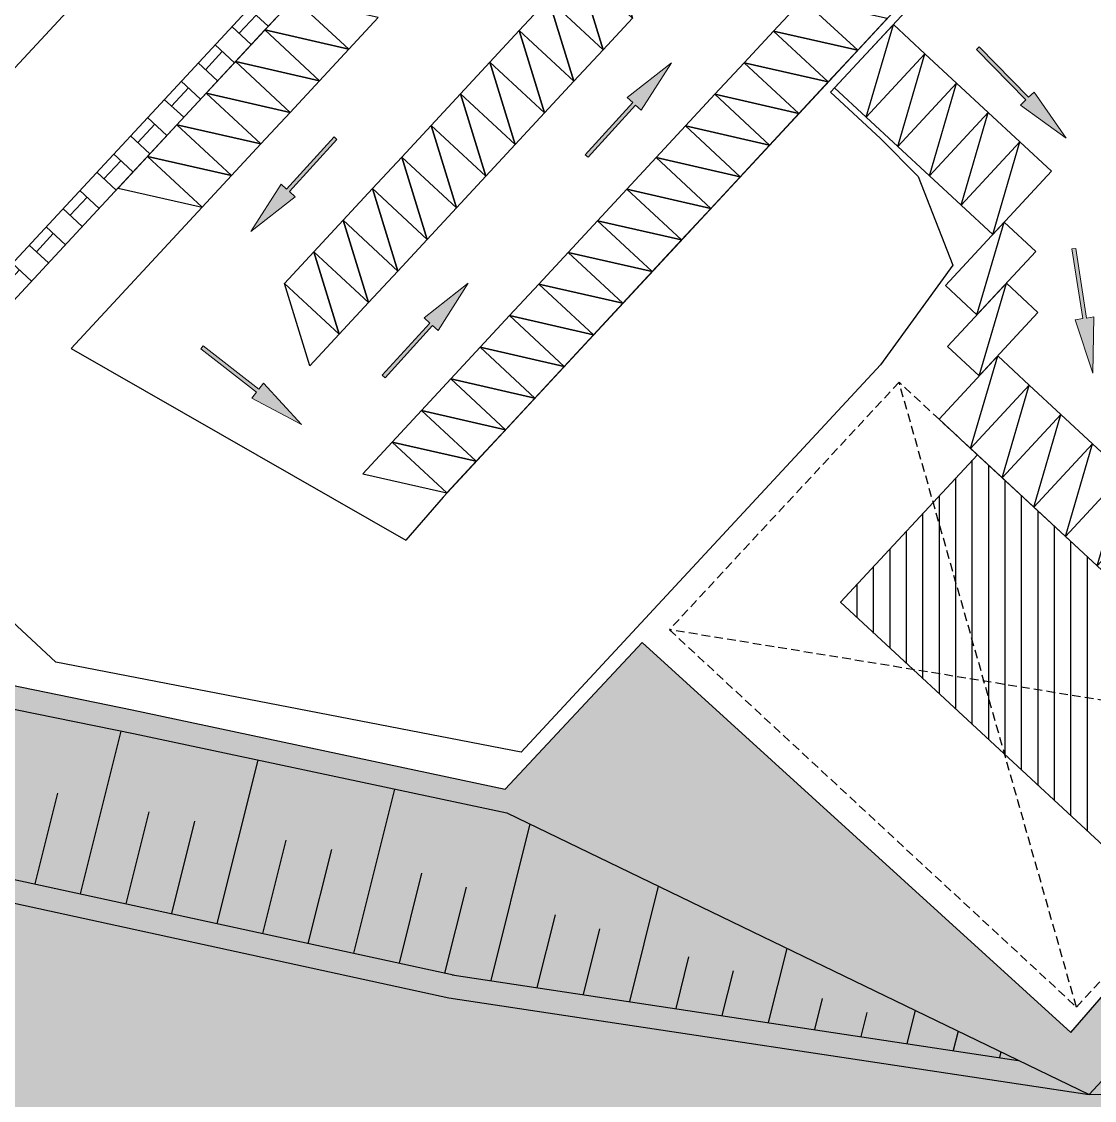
# Model space of a CAD drawing. Header units: millimetres. Extents: x 0 to 841000, y 0 to 594000.
# Drawn here: x 584995 to 647156, y 187053 to 249598 of the extents above; entities that cross this region are included whole.
import ezdxf

# ---------------------------------------------------------------- set-up
doc = ezdxf.new("R2010")
doc.units = ezdxf.units.MM
doc.header["$LTSCALE"] = 1000
doc.linetypes.add('XR-SITE PLAN$0$DASHED', pattern=[0.75, 0.5, -0.25])
doc.layers.add('XR-PL-B3F$0$ETC-차량동선', color=251, linetype='Continuous', lineweight=13)
for name, color, linetype in [('XR-PLAN$0$주차장', 252, 'Continuous'), ('XR-SITE PLAN$0$ETC-8', 252, 'Continuous'), ('XR-SITE PLAN$0$SOL-252', 252, 'Continuous'), ('XR-SITE PLAN$0$건물', 3, 'Continuous'), ('XR-SITE PLAN$0$입면선', 252, 'Continuous'), ('일반형 주차', 5, 'Continuous')]:
    doc.layers.add(name, color=color, linetype=linetype)
pattern_1 = [(137.1562046160084, (245601.5085401049, 752052.2962555406), (-978.7778439708698, -1055.364621024479), []), (227.1562046160083, (245601.5085401049, 752052.2962555406), (76.58677705360901, -2034.142464995348), [1439.375055764958, -1439.375055764958])]
pattern_2 = [(90, (-2218919.043905094, -1448416.602125842), (-898.0256120000001, 898.025612), [238.125, -1557.926224000001]), (45, (-2218919.043905094, -1448416.602125842), (-898.0256121069153, 898.0256121069159), [238.1250000000007, -1031.875000000003]), (135, (-2218919.043905094, -1448416.602125842), (-898.0256121069159, -898.0256121069153), [238.125, -1031.875])]

# ---------------------------------------------------------------- blocks, each defined once
blk = doc.blocks.new('XR-PLAN$0$확장형주차')
at = {"layer": 'XR-PLAN$0$주차장'}
blk.add_line((-2500, 5100), (0, 100), dxfattribs=at)
at = {"layer": 'XR-PLAN$0$주차장', "color": 5}
blk.add_lwpolyline([(-2500, 100), (0, 100), (0, 5100), (-2500, 5100)], close=True, dxfattribs=at)
blk = doc.blocks.new('사선주차')
at = {"layer": 'XR-PLAN$0$주차장'}
blk.add_line((592282.6775203621, 241779.4734530619), (595457.5712647061, 238834.9786386449), dxfattribs=at)
at = {"layer": '일반형 주차'}
blk.add_lwpolyline([(597157.5761384368, 240668.0043965905), (592282.6775203624, 241779.4734530618), (590582.6726466315, 239946.4476951165), (595457.5712647061, 238834.9786386449)], close=True, dxfattribs=at)
blk = doc.blocks.new('사선주차(2)')
at = {"layer": 'XR-PLAN$0$주차장'}
blk.add_line((600223.3971026122, 234415.004114734), (603398.2908469562, 231470.509300317), dxfattribs=at)
at = {"layer": '일반형 주차'}
blk.add_lwpolyline([(601923.4019763425, 236248.0298726783), (603398.2908469564, 231470.5093003169), (601698.2859732258, 229637.4835423713), (600223.3971026117, 234415.0041147328)], close=True, dxfattribs=at)

msp = doc.modelspace()

# ---------------------------------------------------------------- hatches: boundary and pattern name
at = {"layer": 'XR-PL-B3F$0$ETC-차량동선'}
for points in [[(640324.0907102489, 247973.0344603253), (643189.1801657978, 245053.3997874637), (642876.3621651422, 244746.4259172273), (645518.5263810531, 242836.1445834902), (643658.4071667945, 245513.8605928239), (643345.5891661384, 245206.8867225875), (640480.4997105749, 248126.5213954416)], [(640324.0907102489, 247973.0344603253), (643189.1801657978, 245053.3997874637), (642876.3621651422, 244746.4259172273), (645518.5263810531, 242836.1445834902), (643658.4071667945, 245513.8605928239), (643345.5891661384, 245206.8867225875), (640480.4997105749, 248126.5213954416)], [(640324.0907102489, 247973.0344603253), (643189.1801657978, 245053.3997874637), (642876.3621651422, 244746.4259172273), (645518.5263810531, 242836.1445834902), (643658.4071667945, 245513.8605928239), (643345.5891661384, 245206.8867225875), (640480.4997105749, 248126.5213954416)], [(640324.0907102472, 247973.0344603248), (643189.1801658059, 245053.3997874648), (642876.3621651425, 244746.4259172269), (645518.5263810563, 242836.1445834913), (643658.4071668023, 245513.8605928238), (643345.589166139, 245206.8867225856), (640480.4997105801, 248126.5213954453)], [(640324.0907102472, 247973.0344603248), (643189.1801658059, 245053.3997874648), (642876.3621651425, 244746.4259172269), (645518.5263810563, 242836.1445834913), (643658.4071668023, 245513.8605928238), (643345.589166139, 245206.8867225856), (640480.4997105801, 248126.5213954453)], [(617657.0643409753, 241876.4227764276), (620403.7133754828, 244907.7464629826), (620078.9286947661, 245202.0302881044), (622642.990929898, 247215.929831848), (620890.8903965206, 244466.3207252924), (620566.1057158228, 244760.604550418), (617819.4566813341, 241729.2808638667)], [(617657.0643409753, 241876.4227764276), (620403.7133754828, 244907.7464629826), (620078.9286947661, 245202.0302881044), (622642.990929898, 247215.929831848), (620890.8903965206, 244466.3207252924), (620566.1057158228, 244760.604550418), (617819.4566813341, 241729.2808638667)], [(617657.0643409753, 241876.4227764276), (620403.7133754828, 244907.7464629826), (620078.9286947661, 245202.0302881044), (622642.990929898, 247215.929831848), (620890.8903965206, 244466.3207252924), (620566.1057158228, 244760.604550418), (617819.4566813341, 241729.2808638667)], [(617657.0643409856, 241876.4227764298), (620403.7133754769, 244907.7464629813), (620078.9286947751, 245202.030288105), (622642.9909298981, 247215.9298318486), (620890.890396531, 244466.3207252942), (620566.1057158292, 244760.6045504179), (617819.4566813379, 241729.2808638663)], [(617657.0643409856, 241876.4227764298), (620403.7133754769, 244907.7464629813), (620078.9286947751, 245202.030288105), (622642.9909298981, 247215.9298318486), (620890.890396531, 244466.3207252942), (620566.1057158292, 244760.6045504179), (617819.4566813379, 241729.2808638663)], [(603097.5052719043, 242918.3023885121), (600350.8562374151, 239886.9787019608), (600026.0715567173, 240181.2625270826), (598273.9710233436, 237431.653420527), (600838.0332584718, 239445.5529642706), (600513.2485777735, 239739.8367893961), (603259.8976122629, 242771.1604759437)], [(603097.5052719043, 242918.3023885121), (600350.8562374151, 239886.9787019608), (600026.0715567173, 240181.2625270826), (598273.9710233436, 237431.653420527), (600838.0332584718, 239445.5529642706), (600513.2485777735, 239739.8367893961), (603259.8976122629, 242771.1604759437)], [(603097.5052719043, 242918.3023885121), (600350.8562374151, 239886.9787019608), (600026.0715567173, 240181.2625270826), (598273.9710233436, 237431.653420527), (600838.0332584718, 239445.5529642706), (600513.2485777735, 239739.8367893961), (603259.8976122629, 242771.1604759437)], [(603097.5052719151, 242918.30238851), (600350.8562374238, 239886.9787019585), (600026.071556722, 240181.2625270822), (598273.9710233554, 237431.6534205273), (600838.0332584779, 239445.5529642714), (600513.2485777761, 239739.8367893951), (603259.8976122674, 242771.1604759466)], [(603097.5052719151, 242918.30238851), (600350.8562374238, 239886.9787019585), (600026.071556722, 240181.2625270822), (598273.9710233554, 237431.6534205273), (600838.0332584779, 239445.5529642714), (600513.2485777761, 239739.8367893951), (603259.8976122674, 242771.1604759466)], [(645857.5644055047, 236418.4128392381), (646477.4767882788, 232375.0586809893), (646044.260271307, 232308.6394971204), (647072.8549325318, 229214.7423526165), (647127.3015636989, 232474.6874567908), (646694.0850467462, 232408.2682729219), (646074.1726639903, 236451.6224311707)], [(645857.5644055047, 236418.4128392381), (646477.4767882788, 232375.0586809893), (646044.260271307, 232308.6394971204), (647072.8549325318, 229214.7423526165), (647127.3015636989, 232474.6874567908), (646694.0850467462, 232408.2682729219), (646074.1726639903, 236451.6224311707)], [(645857.5644055047, 236418.4128392381), (646477.4767882788, 232375.0586809893), (646044.260271307, 232308.6394971204), (647072.8549325318, 229214.7423526165), (647127.3015636989, 232474.6874567908), (646694.0850467462, 232408.2682729219), (646074.1726639903, 236451.6224311707)], [(645857.564405513, 236418.4128392363), (646477.4767882726, 232375.0586809882), (646044.260271318, 232308.6394971213), (647072.8549325387, 229214.7423526153), (647127.301563707, 232474.6874567891), (646694.0850467521, 232408.2682729221), (646074.1726639925, 236451.6224311701)], [(645857.564405513, 236418.4128392363), (646477.4767882726, 232375.0586809882), (646044.260271318, 232308.6394971213), (647072.8549325387, 229214.7423526153), (647127.301563707, 232474.6874567891), (646694.0850467521, 232408.2682729221), (646074.1726639925, 236451.6224311701)], [(605893.6972638633, 229092.2185755973), (608640.346298352, 232123.5422621486), (608315.5616176539, 232417.8260872741), (610879.6238527858, 234431.7256310177), (609127.5233194086, 231682.1165244621), (608802.7386387101, 231976.4003495839), (606056.0896042216, 228945.0766630326)], [(605893.6972638633, 229092.2185755973), (608640.346298352, 232123.5422621486), (608315.5616176539, 232417.8260872741), (610879.6238527858, 234431.7256310177), (609127.5233194086, 231682.1165244621), (608802.7386387101, 231976.4003495839), (606056.0896042216, 228945.0766630326)], [(605893.6972638633, 229092.2185755973), (608640.346298352, 232123.5422621486), (608315.5616176539, 232417.8260872741), (610879.6238527858, 234431.7256310177), (609127.5233194086, 231682.1165244621), (608802.7386387101, 231976.4003495839), (606056.0896042216, 228945.0766630326)], [(605893.6972638702, 229092.2185755974), (608640.3462983614, 232123.5422621489), (608315.5616176596, 232417.8260872726), (610879.6238527826, 234431.7256310162), (609127.5233194155, 231682.1165244618), (608802.7386387137, 231976.4003495855), (606056.0896042224, 228945.0766630339)], [(605893.6972638702, 229092.2185755974), (608640.3462983614, 232123.5422621489), (608315.5616176596, 232417.8260872726), (610879.6238527826, 234431.7256310162), (609127.5233194155, 231682.1165244618), (608802.7386387137, 231976.4003495855), (606056.0896042224, 228945.0766630339)], [(595380.1657766515, 230622.0258665239), (598613.3410146501, 228116.1164324549), (598344.850718126, 227769.7047998128), (601220.815561474, 226233.7904995647), (599016.0764594042, 228635.7338814219), (598747.5861628951, 228289.3222487797), (595514.410924897, 230795.2316828412)], [(595380.1657766515, 230622.0258665239), (598613.3410146501, 228116.1164324549), (598344.850718126, 227769.7047998128), (601220.815561474, 226233.7904995647), (599016.0764594042, 228635.7338814219), (598747.5861628951, 228289.3222487797), (595514.410924897, 230795.2316828412)], [(595380.1657766515, 230622.0258665239), (598613.3410146501, 228116.1164324549), (598344.850718126, 227769.7047998128), (601220.815561474, 226233.7904995647), (599016.0764594042, 228635.7338814219), (598747.5861628951, 228289.3222487797), (595514.410924897, 230795.2316828412)], [(595380.16577665, 230622.025866523), (598613.341014643, 228116.1164324555), (598344.8507181362, 227769.7047998138), (601220.8155614813, 226233.7904995626), (599016.0764594048, 228635.73388142), (598747.586162898, 228289.3222487782), (595514.4109249047, 230795.2316828455)], [(595380.16577665, 230622.025866523), (598613.341014643, 228116.1164324555), (598344.8507181362, 227769.7047998138), (601220.8155614813, 226233.7904995626), (599016.0764594048, 228635.73388142), (598747.586162898, 228289.3222487782), (595514.4109249047, 230795.2316828455)]]:
    msp.add_hatch(color=256, dxfattribs=at).paths.add_polyline_path(points)
at = {"layer": 'XR-SITE PLAN$0$ETC-8'}
h = msp.add_hatch(dxfattribs=at)
h.set_pattern_fill('ANSI31', color=256, scale=300, angle=45)
h.set_pattern_definition([(90, (3.812601789832115e-09, -3.259629011154175e-09), (-952.5000000000006, 5.684341886080801e-14), [])])
h.paths.add_polyline_path([(515768.5665579181, 266275.1395236221), (506477.1818617397, 257153.006755196), (515938.2757014636, 248378.4952303846), (524785.7680947374, 257257.2585799587)])
h.paths.add_polyline_path([(640373.733804565, 224485.6237195958), (637814.3293254672, 221725.9526105938), (640752.6431453266, 211365.2467425135), (657462.1072485744, 208637.3368021664)])
h.paths.add_polyline_path([(637814.3293254672, 221725.9526105938), (632441.8817843538, 215933.1252615419), (636643.9290768321, 212036.0164260981), (640752.6431453266, 211365.2467425135)])
h.paths.add_polyline_path([(640752.6431453266, 211365.2467425135), (636643.9290768321, 212036.0164260981), (641960.8820262029, 207104.9095454966)])
h.paths.add_polyline_path([(657462.1072485744, 208637.3368021664), (640752.6431453266, 211365.2467425135), (641960.8820262029, 207104.9095454966), (649530.2552283596, 200084.8383441088)])
h.paths.add_polyline_path([(672763.2998750027, 300393.7219891739), (666156.6599138492, 306520.9245580775), (664761.5231194199, 305016.6220001471), (663441.1029202346, 306241.2205985268), (658357.8761534804, 300760.2447843114), (659678.2963526476, 299535.646185935), (657706.8227369379, 297409.9099750859), (659735.5701376722, 295528.3867865098), (660145.8885264624, 295586.1284456667), (666148.74906002, 293261.6000708905), (666284.9363138009, 293408.4436170277), (666654.3965176943, 293065.7947783289), (667900.1839303639, 292583.3800739539), (672647.8797576242, 297702.5705402461), (671368.1630805732, 298889.4194312436)])
edge = h.paths.add_edge_path()
edge.add_line((659735.5701376722, 295528.3867865098), (658536.1726291658, 295359.6027299768))
edge.add_ellipse((661165.7882791798, 294442.9750255947), major_axis=(664.544815416813, 2739.693158408312), ratio=0.9877037860000094, start_angle=84.48520027588604, end_angle=237.4871818345782)
edge.add_line((663090.4996270387, 292416.9212447819), (659735.5701376706, 295528.3867865113))
h.paths.add_polyline_path([(660145.8885264624, 295586.1284456667), (659735.5701376722, 295528.3867865098), (663090.4996270387, 292416.9212447819), (664313.4626980909, 291282.7074061786), (666148.74906002, 293261.6000708905)])
h.paths.add_polyline_path([(658073.0813614876, 355889.5720167537), (648486.4304399531, 364780.5290689101), (637089.1578725058, 352491.4500731644), (646675.8087940555, 343600.4930210081)])
h.paths.add_polyline_path([(646675.8087940555, 343600.4930210081), (637089.1578725058, 352491.4500731644), (622977.502579138, 337275.5950837513), (632564.1535006877, 328384.6380315949)])
at = {"layer": 'XR-SITE PLAN$0$SOL-252'}
h = msp.add_hatch(dxfattribs=at)
h.set_pattern_fill('AR-B816', color=256, scale=7.083538660260673, angle=137.1562046160084, style=0)
h.set_pattern_definition(pattern_1)
edge = h.paths.add_edge_path()
edge.add_arc((580786.1888878274, 226333.0808852096), 4047.736377290899, 77.98288183851132, 110.0524905577397)
edge.add_line((579398.2974640132, 230135.4389924523), (568891.758873317, 218806.7915507977))
edge.add_arc((560024.8960990497, 226200.2597043035), 11544.89613615654, 272.94851071635327, 320.1775931592619, ccw=False)
edge.add_line((560618.7483460869, 214670.6471217726), (566045.8394212745, 213489.6721790745))
edge.add_line((566045.8394212684, 213489.6721790698), (581628.9434727837, 230292.1128994179))
edge = h.paths.add_edge_path()
edge.add_line((581670.7853849087, 230337.2288304796), (612325.3211555717, 263390.4009323698))
edge.add_line((612325.3211555703, 263390.4009323721), (610152.1915209776, 263295.7439037184))
edge.add_line((610152.191520989, 263295.7439037194), (580074.3749859753, 230864.4177920297))
edge.add_arc((582945.4000475708, 236877.6451425445), 6663.459167233169, 244.4777825868301, 258.9722600607712)
h = msp.add_hatch(dxfattribs=at)
h.set_pattern_fill('AR-B816', color=256, scale=7.083538660260673, angle=137.1562046160084, style=0)
h.set_pattern_definition(pattern_1)
edge = h.paths.add_edge_path()
edge.add_arc((580786.1888878274, 226333.0808852096), 4047.736377290899, 77.98288183851132, 110.0524905577397)
edge.add_line((579398.2974640132, 230135.4389924523), (568891.758873317, 218806.7915507977))
edge.add_arc((560024.8960990497, 226200.2597043035), 11544.89613615654, 272.94851071635327, 320.1775931592619, ccw=False)
edge.add_line((560618.7483460869, 214670.6471217726), (566045.8394212745, 213489.6721790745))
edge.add_line((566045.8394212684, 213489.6721790698), (581628.9434727837, 230292.1128994179))
edge = h.paths.add_edge_path()
edge.add_line((581670.7853849087, 230337.2288304796), (612325.3211555717, 263390.4009323698))
edge.add_line((612325.3211555703, 263390.4009323721), (610152.1915209776, 263295.7439037184))
edge.add_line((610152.191520989, 263295.7439037194), (580074.3749859753, 230864.4177920297))
edge.add_arc((582945.4000475708, 236877.6451425445), 6663.459167233169, 244.4777825868301, 258.9722600607712)
h = msp.add_hatch(dxfattribs=at)
h.set_pattern_fill('AR-B816', color=256, scale=7.083538660260673, angle=137.1562046160084, style=0)
h.set_pattern_definition(pattern_1)
edge = h.paths.add_edge_path()
edge.add_arc((580786.1888878274, 226333.0808852096), 4047.736377290899, 77.98288183851132, 110.0524905577397)
edge.add_line((579398.2974640132, 230135.4389924523), (568891.758873317, 218806.7915507977))
edge.add_arc((560024.8960990497, 226200.2597043035), 11544.89613615654, 272.94851071635327, 320.1775931592619, ccw=False)
edge.add_line((560618.7483460869, 214670.6471217726), (566045.8394212745, 213489.6721790745))
edge.add_line((566045.8394212684, 213489.6721790698), (581628.9434727837, 230292.1128994179))
edge = h.paths.add_edge_path()
edge.add_line((581670.7853849087, 230337.2288304796), (612325.3211555717, 263390.4009323698))
edge.add_line((612325.3211555703, 263390.4009323721), (610152.1915209776, 263295.7439037184))
edge.add_line((610152.191520989, 263295.7439037194), (580074.3749859753, 230864.4177920297))
edge.add_arc((582945.4000475708, 236877.6451425445), 6663.459167233169, 244.4777825868301, 258.9722600607712)
h = msp.add_hatch(dxfattribs=at)
h.set_pattern_fill('GRASS', color=256, scale=50.00000000000001, style=0)
h.set_pattern_definition(pattern_2)
h.paths.add_polyline_path([(660819.9115103522, 208323.389966887), (660819.9114940766, 208323.3900423651), (645789.9114950415, 190993.3900422459), (620949.9114950412, 213603.3900423651), (613020.0690868538, 205106.8707587132), (591395.332545102, 209696.423591082), (560536.1813190618, 216050.7325966959), (432685.780085385, 219453.3123508138), (429831.5931671524, 178542.1707630125), (444072.45583421, 175240.6083621387), (453341.8460167052, 172986.4099207488), (462342.9665992857, 172710.3369602528), (481010.5718782583, 172139.6547882003), (515425.4411609884, 171007.7156324987), (531145.6745975689, 171418.0590547924), (549386.8556621711, 171913.53793544), (561795.6058691145, 172246.8370593195), (612267.3694112938, 167749.5606601839), (618964.9368999604, 167082.6013382082), (620362.4104650727, 166712.3951358204), (627039.6716688279, 165652.3103185301), (635805.4818580748, 164401.4399337214), (642005.403691124, 167144.7944979114), (652133.8856247106, 176912.4341174928), (663567.3369854171, 185312.2584013385), (663739.3564222456, 187653.2689335984), (663770.6827982181, 191654.7491173153), (663907.2195184828, 200472.9089435977), (664739.430061173, 208102.2307102126), (665006.4944682125, 210676.5164140505), (661753.1031759497, 220541.2743921881), (659612.8818796276, 226170.4894182128), (658328.174112145, 229540.8066808735), (654909.6062674412, 238538.2094383356)])
h = msp.add_hatch(dxfattribs=at)
h.set_pattern_fill('GRASS', color=256, scale=50.00000000000001, style=0)
h.set_pattern_definition(pattern_2)
h.paths.add_polyline_path([(660819.9115103522, 208323.389966887), (660819.9114940766, 208323.3900423651), (645789.9114950415, 190993.3900422459), (620949.9114950412, 213603.3900423651), (613020.0690868538, 205106.8707587132), (591395.332545102, 209696.423591082), (560536.1813190618, 216050.7325966959), (432685.780085385, 219453.3123508138), (429831.5931671524, 178542.1707630125), (444072.45583421, 175240.6083621387), (453341.8460167052, 172986.4099207488), (462342.9665992857, 172710.3369602528), (481010.5718782583, 172139.6547882003), (515425.4411609884, 171007.7156324987), (531145.6745975689, 171418.0590547924), (549386.8556621711, 171913.53793544), (561795.6058691145, 172246.8370593195), (612267.3694112938, 167749.5606601839), (618964.9368999604, 167082.6013382082), (620362.4104650727, 166712.3951358204), (627039.6716688279, 165652.3103185301), (635805.4818580748, 164401.4399337214), (642005.403691124, 167144.7944979114), (652133.8856247106, 176912.4341174928), (663567.3369854171, 185312.2584013385), (663739.3564222456, 187653.2689335984), (663770.6827982181, 191654.7491173153), (663907.2195184828, 200472.9089435977), (664739.430061173, 208102.2307102126), (665006.4944682125, 210676.5164140505), (661753.1031759497, 220541.2743921881), (659612.8818796276, 226170.4894182128), (658328.174112145, 229540.8066808735), (654909.6062674412, 238538.2094383356)])
h = msp.add_hatch(dxfattribs=at)
h.set_pattern_fill('GRASS', color=256, scale=50.00000000000001, style=0)
h.set_pattern_definition(pattern_2)
h.paths.add_polyline_path([(660819.9115103522, 208323.389966887), (660819.9114940766, 208323.3900423651), (645789.9114950415, 190993.3900422459), (620949.9114950412, 213603.3900423651), (613020.0690868538, 205106.8707587132), (591395.332545102, 209696.423591082), (560536.1813190618, 216050.7325966959), (432685.780085385, 219453.3123508138), (429831.5931671524, 178542.1707630125), (444072.45583421, 175240.6083621387), (453341.8460167052, 172986.4099207488), (462342.9665992857, 172710.3369602528), (481010.5718782583, 172139.6547882003), (515425.4411609884, 171007.7156324987), (531145.6745975689, 171418.0590547924), (549386.8556621711, 171913.53793544), (561795.6058691145, 172246.8370593195), (612267.3694112938, 167749.5606601839), (618964.9368999604, 167082.6013382082), (620362.4104650727, 166712.3951358204), (627039.6716688279, 165652.3103185301), (635805.4818580748, 164401.4399337214), (642005.403691124, 167144.7944979114), (652133.8856247106, 176912.4341174928), (663567.3369854171, 185312.2584013385), (663739.3564222456, 187653.2689335984), (663770.6827982181, 191654.7491173153), (663907.2195184828, 200472.9089435977), (664739.430061173, 208102.2307102126), (665006.4944682125, 210676.5164140505), (661753.1031759497, 220541.2743921881), (659612.8818796276, 226170.4894182128), (658328.174112145, 229540.8066808735), (654909.6062674412, 238538.2094383356)])

# ---------------------------------------------------------------- linework, layer by layer
at = {"layer": 'XR-PL-B3F$0$ETC-차량동선'}
for points in [[(640480.4997105746, 248126.5213954491), (640324.0907102489, 247973.034460329), (643189.1801657941, 245053.3997874674), (642876.362165142, 244746.425917231), (645518.5263810529, 242836.1445834977), (643658.4071667908, 245513.8605928277), (643345.5891661384, 245206.8867225912)], [(640480.4997105771, 248126.5213954487), (640324.0907102439, 247973.0344603279), (643189.1801658028, 245053.3997874681), (642876.3621651398, 244746.42591723), (645518.526381053, 242836.1445834945), (643658.4071667993, 245513.8605928269), (643345.5891661362, 245206.8867225886)], [(617819.4566813334, 241729.2808638704), (617657.0643409794, 241876.422776435), (620403.7133754828, 244907.7464629863), (620078.9286947701, 245202.0302881119), (622642.9909298982, 247215.9298318555), (620890.8903965392, 244466.3207252999), (620566.1057158228, 244760.6045504217)], [(617819.4566813419, 241729.2808638697), (617657.0643409893, 241876.4227764332), (620403.7133754806, 244907.7464629847), (620078.9286947793, 245202.0302881084), (622642.9909299018, 247215.929831852), (620890.8903965347, 244466.3207252976), (620566.1057158334, 244760.6045504212)], [(603259.8976122626, 242771.1604759512), (603097.5052719229, 242918.3023885121), (600350.8562374191, 239886.9787019645), (600026.0715567173, 240181.2625270863), (598273.9710233585, 237431.6534205345), (600838.0332584718, 239445.552964278), (600513.2485777737, 239739.8367893999)], [(603259.8976122716, 242771.16047595), (603097.5052719188, 242918.3023885134), (600350.8562374276, 239886.9787019619), (600026.071556726, 240181.2625270857), (598273.9710233593, 237431.6534205307), (600838.0332584816, 239445.5529642748), (600513.2485777799, 239739.8367893985)], [(646074.1726639905, 236451.6224311781), (645857.5644055047, 236418.4128392418), (646477.4767882788, 232375.058680993), (646044.2602713072, 232308.6394971278), (647072.8549325321, 229214.7423526202), (647127.3015636991, 232474.6874567945), (646694.0850467462, 232408.2682729256)], [(646074.1726639923, 236451.6224311749), (645857.5644055128, 236418.4128392408), (646477.4767882724, 232375.0586809929), (646044.2602713176, 232308.6394971258), (647072.8549325382, 229214.74235262), (647127.3015637065, 232474.6874567936), (646694.0850467519, 232408.2682729266)], [(606056.0896042214, 228945.0766630401), (605893.6972638633, 229092.218575601), (608640.3462983706, 232123.5422621523), (608315.5616176539, 232417.8260872778), (610879.6238527858, 234431.7256310177), (609127.5233194086, 231682.1165244621), (608802.7386387103, 231976.4003495914)], [(606056.0896042264, 228945.0766630373), (605893.6972638739, 229092.2185756008), (608640.3462983652, 232123.5422621523), (608315.5616176638, 232417.826087276), (610879.6238527864, 234431.7256310196), (609127.5233194192, 231682.1165244651), (608802.7386387179, 231976.4003495888)], [(595514.4109248967, 230795.2316828487), (595380.1657766515, 230622.0258665276), (598613.3410146312, 228116.1164324586), (598344.8507181223, 227769.7047998202), (601220.815561474, 226233.7904995647), (599016.0764594042, 228635.7338814256), (598747.5861628951, 228289.3222487834)], [(595514.4109249013, 230795.2316828484), (595380.1657766465, 230622.0258665257), (598613.3410146395, 228116.1164324582), (598344.8507181325, 227769.7047998165), (601220.8155614778, 226233.7904995653), (599016.0764594013, 228635.7338814226), (598747.5861628943, 228289.3222487809)]]:
    msp.add_lwpolyline(points, close=True, dxfattribs=at)
at = {"layer": 'XR-SITE PLAN$0$건물', "color": 7}
msp.add_lwpolyline([(649530.2552283596, 200084.8383441088), (657462.1072485744, 208637.3368021664), (640373.733804565, 224485.6237195958), (632441.8817843538, 215933.1252615419)], close=True, dxfattribs=at)
at = {"layer": 'XR-SITE PLAN$0$입면선'}
for p, q in [((565810.1101958604, 226658.8911306341), (624138.0726015979, 289550.8622951363)), ((589371.4553341683, 238640.4558320832), (632587.5188702381, 285238.0620170315)), ((568891.7588733175, 218806.7915508007), (629311.781789519, 283954.5214264211)), ((609415.6137289555, 222032.0600589965), (643639.1441628375, 258933.4912151662)), ((595457.5712646953, 238834.9786386457), (587870.2656784133, 230653.9864615207)), ((587870.2656784133, 230653.9864615207), (607266.329990443, 219525.3085206416)), ((613940.9562416972, 207237.9572637496), (634762.9607127683, 229689.2285026168)), ((560536.1813198068, 216050.7325969231), (591395.3325457348, 209696.4235911933)), ((566045.8394212684, 213489.6721790698), (591477.8995718845, 208316.3381160242)), ((613020.0690877292, 205106.8707590667), (620949.9114954324, 213603.3900425923)), ((620949.9114954324, 213603.3900425923), (645789.9114953022, 190993.3900425923)), ((591395.3325457348, 209696.4235911933), (613020.0690877292, 205106.8707590667)), ((590751.8613711408, 208464.0272191768), (588397.9900093415, 199028.0582241942)), ((591477.8995718845, 208316.3381160242), (613102.6361137667, 203726.7852836777)), ((645789.9114953022, 190993.3900425923), (660819.9114955441, 208323.3900425923)), ((598677.4072207921, 206788.3416635585), (596312.1215459035, 197306.6160881189)), ((664137.4306823354, 206036.6759509374), (646843.5622324274, 187389.6080436413)), ((587075.4731643238, 204875.428076495), (585759.9461638221, 199601.8722695527)), ((606601.436223671, 205106.5755211865), (604226.2530824767, 195585.1739520472)), ((563631.2601513829, 204415.1928899852), (610017.6697986053, 194325.454080489)), ((592365.97667186, 203785.5886991662), (591036.0338548612, 198454.2441788358)), ((613102.6361137667, 203726.7852836777), (646843.5622324274, 187389.6080436413)), ((563462.1064058355, 203071.1914970879), (609749.3652631416, 193003.0194693399)), ((595011.228425637, 203240.6690105018), (593674.0777003843, 197880.4301334773)), ((614439.3403017375, 203079.5602146392), (612174.5346637479, 194000.6291708243)), ((600301.7319331729, 202150.8296331693), (598950.1653914227, 196732.8020427604)), ((602946.9836869315, 201605.909944505), (601588.2092369426, 196158.987997402)), ((608166.8131197655, 200232.7592578013), (606864.2969279961, 195011.3599066888)), ((610746.3134795277, 199424.2618200374), (609502.3407735158, 194437.5458613303)), ((621883.7218220384, 199475.0302170929), (620214.5806588457, 192783.9405850251)), ((615905.3141990526, 197807.2669445095), (614854.5499954411, 193595.06630889)), ((618484.814558819, 196998.7695067418), (617534.5653271378, 193189.5034469594)), ((629328.1033423397, 195870.5002195579), (628254.6266539433, 191567.2519992222)), ((623643.8152783402, 195381.7746312139), (622894.5959905387, 192378.3777230908)), ((626223.3156381027, 194573.2771934499), (625574.6113222506, 191972.8148611565)), ((609951.2461508106, 194337.0762207923), (642743.9949385115, 189374.5967559484)), ((609749.3652631416, 193003.0194693399), (646843.5622324274, 187389.6080436413)), ((631382.3163576274, 192956.282317922), (630934.6419856363, 191161.6891372879)), ((633961.8167173901, 192147.784880158), (633614.6573173333, 190756.1262753536)), ((636772.4848626406, 192265.9702220154), (636294.6726490409, 190350.5634134193)), ((639253.9453694077, 191064.460222837), (638974.6879807342, 189945.000551485)), ((641735.4058761747, 189862.9502236587), (641654.7033124458, 189539.4376895507)), ((646843.5622324274, 187389.6080436413), (658872.5078663268, 187710.6469370765))]:
    msp.add_line(p, q, dxfattribs=at)
at = {"layer": 'XR-SITE PLAN$0$입면선', "linetype": 'XR-SITE PLAN$0$DASHED'}
for p, q in [((635838.9344102222, 228691.3371627112), (622529.3374665679, 214340.2994671171)), ((640373.733804565, 224485.6237195958), (635838.9344102222, 228691.3371627112)), ((646111.5233429562, 192469.4497262877), (635838.9344102222, 228691.3371627112)), ((622529.3374665679, 214340.2994671171), (646111.5233429562, 192469.4497262877)), ((657462.1072485744, 208637.3368021664), (622529.3374665679, 214340.2994671171)), ((646111.5233429562, 192469.4497262877), (651489.2682663951, 198267.988963828))]:
    msp.add_line(p, q, dxfattribs=at)
at = {"layer": 'XR-SITE PLAN$0$입면선', "color": 7}
for p, q in [((586986.2814403776, 212458.499310792), (575214.6285880954, 223375.894843292)), ((613940.9562416972, 207237.9572637496), (586986.2814403776, 212458.499310792))]:
    msp.add_line(p, q, dxfattribs=at)
at = {"layer": 'XR-SITE PLAN$0$입면선'}
for points in [[(631868.4234802503, 245506.4507675287), (643639.1441628375, 258198.1992055257)], [(631868.4234802503, 245506.4507675287), (634769.6522030832, 242815.7613720116), (636953.0088242182, 240615.8972577159), (638944.1944920126, 235471.4999904339), (634762.9607127683, 229689.2285026168)], [(575214.6285880954, 223375.894843292), (589371.4553341683, 238640.4558320832)], [(609415.6137289555, 222032.0600589965), (607266.329990443, 219525.3085206416)]]:
    msp.add_lwpolyline(points, dxfattribs=at)

# ---------------------------------------------------------------- block references
at = {"layer": 'XR-PLAN$0$주차장', "color": 5, "rotation": 137.1562046160076}
for p in [(635573.7251407319, 249501.6824810063), (635573.7251407319, 249501.6824810063), (635573.7251407319, 249501.6824810063), (637406.7508986633, 247801.6776072797), (637406.7508986633, 247801.6776072797), (637406.7508986633, 247801.6776072797), (639239.7766566129, 246101.6727335495), (639239.7766566129, 246101.6727335495), (639239.7766566129, 246101.6727335495), (641072.8024145629, 244401.6678598118), (641072.8024145629, 244401.6678598118), (641072.8024145629, 244401.6678598118), (642905.8281724976, 242701.6629860853), (642905.8281724976, 242701.6629860853), (642905.8281724976, 242701.6629860853), (641988.0484176838, 238035.6093451236), (641988.0484176838, 238035.6093451236), (641988.0484176838, 238035.6093451236), (642121.0693018922, 234502.578713451), (642121.0693018922, 234502.578713451), (642121.0693018922, 234502.578713451), (641619.8345840204, 230285.6636566711), (641619.8345840204, 230285.6636566711), (641619.8345840204, 230285.6636566711), (643452.86034197, 228585.6587829371), (643452.86034197, 228585.6587829371), (643452.86034197, 228585.6587829371), (645285.8860999051, 226885.6539092069), (645285.8860999051, 226885.6539092069), (645285.8860999051, 226885.6539092069), (647118.9118578512, 225185.6490354803), (647118.9118578512, 225185.6490354803), (647118.9118578512, 225185.6490354803), (648951.9376158005, 223485.6441617464), (648951.9376158005, 223485.6441617464), (648951.9376158005, 223485.6441617464)]:
    msp.add_blockref('XR-PLAN$0$확장형주차', p, dxfattribs=at)
at = {"layer": '일반형 주차'}
for name, p in [('사선주차(2)', (17000.048737306, 18330.25757945376)), ('사선주차(2)', (17000.048737306, 18330.25757945376)), ('사선주차(2)', (17000.048737306, 18330.25757945376)), ('사선주차(2)', (15300.04386358344, 16497.23182151141)), ('사선주차(2)', (15300.04386358344, 16497.23182151141)), ('사선주차(2)', (15300.04386358344, 16497.23182151141)), ('사선주차', (8500.024368655024, 9165.12878972711)), ('사선주차', (8500.024368655024, 9165.12878972711)), ('사선주차', (8500.024368655024, 9165.12878972711)), ('사선주차(2)', (13600.03898984203, 14664.20606356533)), ('사선주차(2)', (13600.03898984203, 14664.20606356533)), ('사선주차(2)', (13600.03898984203, 14664.20606356533)), ('사선주차', (37981.5436557346, 9100.35802884819)), ('사선주차', (37981.5436557346, 9100.35802884819)), ('사선주차', (37981.5436557346, 9100.35802884819)), ('사선주차', (6800.019494913606, 7332.103031784762)), ('사선주차', (6800.019494913606, 7332.103031784762)), ('사선주차', (6800.019494913606, 7332.103031784762)), ('사선주차(2)', (11900.03411610433, 12831.18030561926)), ('사선주차(2)', (11900.03411610433, 12831.18030561926)), ('사선주차(2)', (11900.03411610433, 12831.18030561926)), ('사선주차', (36281.53878201204, 7267.332270902116)), ('사선주차', (36281.53878201204, 7267.332270902116)), ('사선주차', (36281.53878201204, 7267.332270902116)), ('사선주차', (5100.014621190814, 5499.077273838688)), ('사선주차', (5100.014621190814, 5499.077273838688)), ('사선주차', (5100.014621190814, 5499.077273838688)), ('사선주차(2)', (10200.02924237758, 10998.15454767318)), ('사선주차(2)', (10200.02924237758, 10998.15454767318)), ('사선주차(2)', (10200.02924237758, 10998.15454767318)), ('사선주차', (34581.53390828901, 5434.306512956042)), ('사선주차', (34581.53390828901, 5434.306512956042)), ('사선주차', (34581.53390828901, 5434.306512956042)), ('사선주차', (3400.009747453121, 3666.051515892614)), ('사선주차', (3400.009747453121, 3666.051515892614)), ('사선주차', (3400.009747453121, 3666.051515892614)), ('사선주차(2)', (8500.024368655024, 9165.12878972711)), ('사선주차(2)', (8500.024368655024, 9165.12878972711)), ('사선주차(2)', (8500.024368655024, 9165.12878972711)), ('사선주차', (32881.5290345476, 3601.280755009968)), ('사선주차', (32881.5290345476, 3601.280755009968)), ('사선주차', (32881.5290345476, 3601.280755009968)), ('사선주차', (1700.004873726604, 1833.02575794654)), ('사선주차', (1700.004873726604, 1833.02575794654)), ('사선주차', (1700.004873726604, 1833.02575794654)), ('사선주차(2)', (6800.019494913606, 7332.103031781036)), ('사선주차(2)', (6800.019494913606, 7332.103031781036)), ('사선주차(2)', (6800.019494913606, 7332.103031781036)), ('사선주차', (31181.5241608248, 1768.254997063894)), ('사선주차', (31181.5241608248, 1768.254997063894)), ('사선주차', (31181.5241608248, 1768.254997063894)), ('사선주차', (3.812601789832115e-09, -3.259629011154175e-09)), ('사선주차', (3.812601789832115e-09, -3.259629011154175e-09)), ('사선주차', (3.812601789832115e-09, -3.259629011154175e-09)), ('사선주차(2)', (5100.014621190581, 5499.077273834962)), ('사선주차(2)', (5100.014621190581, 5499.077273834962)), ('사선주차(2)', (5100.014621190581, 5499.077273834962)), ('사선주차', (29481.51928708339, -64.7707608784549)), ('사선주차', (29481.51928708339, -64.7707608784549)), ('사선주차', (29481.51928708339, -64.7707608784549)), ('사선주차(2)', (3400.009747453121, 3666.051515892614)), ('사선주차(2)', (3400.009747453121, 3666.051515892614)), ('사선주차(2)', (3400.009747453121, 3666.051515892614)), ('사선주차', (27781.51441336059, -1897.796518824529)), ('사선주차', (27781.51441336059, -1897.796518824529)), ('사선주차', (27781.51441336059, -1897.796518824529)), ('사선주차(2)', (1700.004873726604, 1833.02575794654)), ('사선주차(2)', (1700.004873726604, 1833.02575794654)), ('사선주차(2)', (1700.004873726604, 1833.02575794654)), ('사선주차', (26081.50953963803, -3730.822276774328)), ('사선주차', (26081.50953963803, -3730.822276774328)), ('사선주차', (26081.50953963803, -3730.822276774328)), ('사선주차(2)', (3.812601789832115e-09, -3.259629011154175e-09)), ('사선주차(2)', (3.812601789832115e-09, -3.259629011154175e-09)), ('사선주차(2)', (3.812601789832115e-09, -3.259629011154175e-09)), ('사선주차', (24381.50466589638, -5563.848034716677)), ('사선주차', (24381.50466589638, -5563.848034716677)), ('사선주차', (24381.50466589638, -5563.848034716677)), ('사선주차', (22681.49979215892, -7396.873792662751)), ('사선주차', (22681.49979215892, -7396.873792662751)), ('사선주차', (22681.49979215892, -7396.873792662751)), ('사선주차', (20981.49491843194, -9229.899550608825)), ('사선주차', (20981.49491843194, -9229.899550608825)), ('사선주차', (20981.49491843194, -9229.899550608825)), ('사선주차', (19281.49004470962, -11062.92530855117)), ('사선주차', (19281.49004470962, -11062.92530855117)), ('사선주차', (19281.49004470962, -11062.92530855117)), ('사선주차', (17581.48517098682, -12895.9510665047)), ('사선주차', (17581.48517098682, -12895.9510665047)), ('사선주차', (17581.48517098682, -12895.9510665047)), ('사선주차', (15881.48029724517, -14728.97682444705)), ('사선주차', (15881.48029724517, -14728.97682444705)), ('사선주차', (15881.48029724517, -14728.97682444705)), ('사선주차', (14181.47542352238, -16562.0025823894)), ('사선주차', (14181.47542352238, -16562.0025823894)), ('사선주차', (14181.47542352238, -16562.0025823894))]:
    msp.add_blockref(name, p, dxfattribs=at)

doc.saveas('drawing.dxf')
